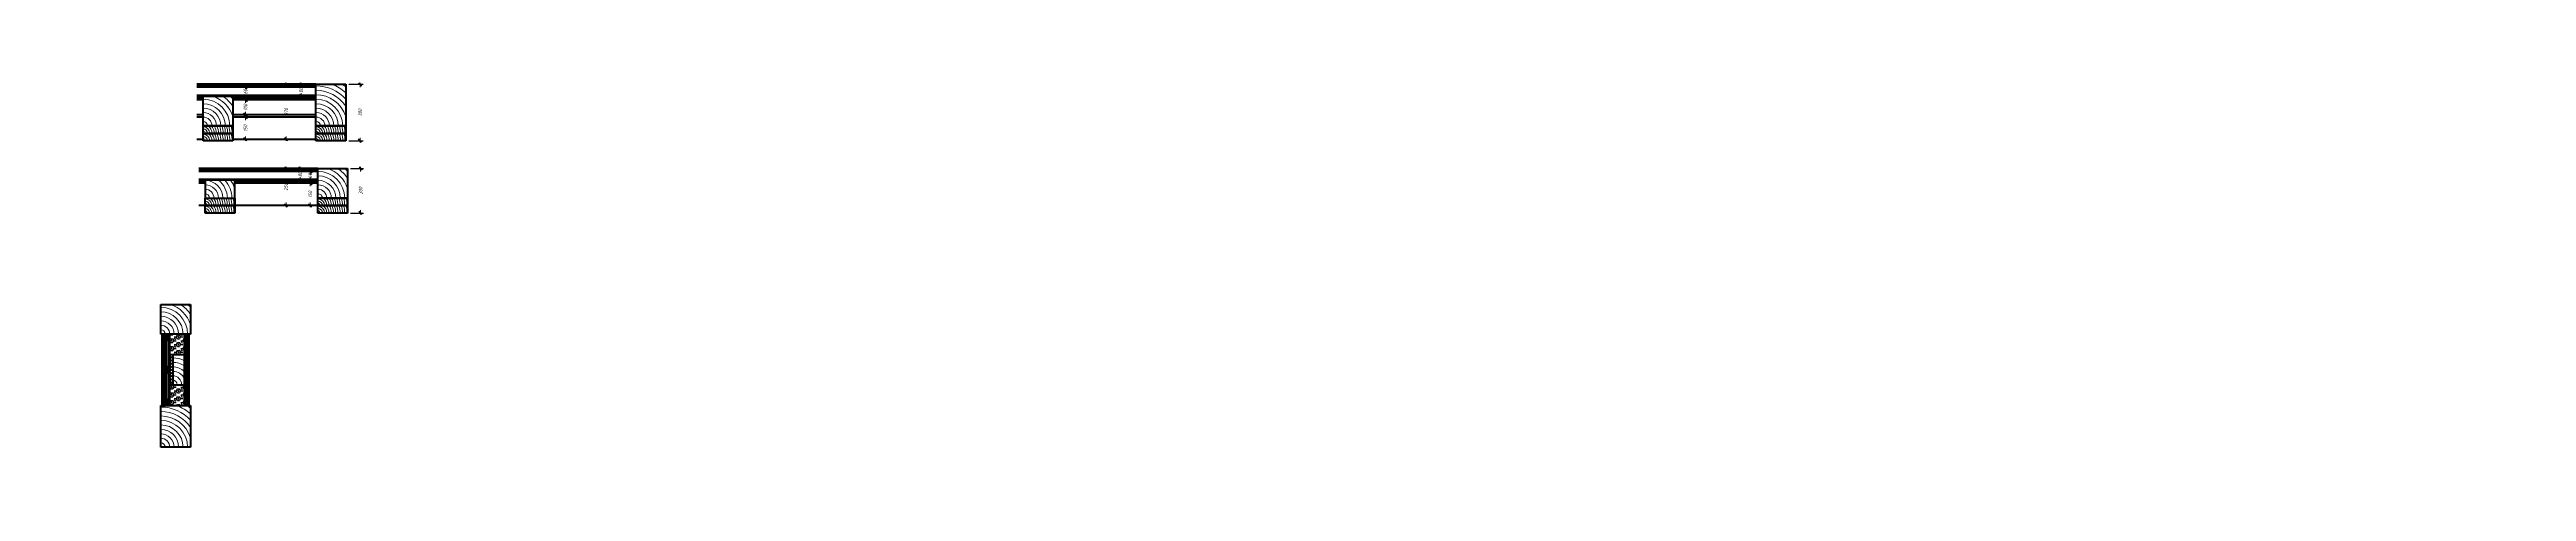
# Model space of a CAD drawing. Header units: millimetres. Extents: x 0 to 6720, y 0 to 297.
# Drawn here: x 3341 to 5006, y 0 to 297 of the extents above; entities that cross this region are included whole.
import ezdxf

# ---------------------------------------------------------------- set-up
doc = ezdxf.new("R2010")
doc.units = ezdxf.units.MM
for name, pattern in [('K5LT_BASIC', [0]), ('K5LT_REINFORCED', [0]), ('K5LT_THIN', [0])]:
    doc.linetypes.add(name, pattern=pattern)
doc.layers.add('Системный слой', color=7, linetype='Continuous')
doc.styles.add('KDIMTEXTSTYLE', font='GOST_AU.SHX', dxfattribs={"width": 0.96, "oblique": 15, "height": 5})
doc.dimstyles.new('KDIMSTYLE (0.10)', dxfattribs={"dimtxt": 5, "dimasz": 1, "dimexe": 2, "dimexo": 0, "dimgap": 1, "dimtad": 1, "dimlfac": 10, "dimtxsty": 'KDIMTEXTSTYLE', "dimsah": 1, "dimcen": 0, "dimdle": 1, "dimadec": 0, "dimazin": 0, "dimtfac": 0.667, "dimtmove": 0, "dimatfit": 3, "dimfxl": 0, "dimtvp": 1, "dimtolj": 1, "dimtzin": 0, "dimarcsym": 0})
pattern_1 = [(45, (0, 0), (-1.060660171779821, 1.060660171779821), []), (135, (0, 0), (-1.060660171779821, -1.060660171779821), [])]

# ---------------------------------------------------------------- blocks, each defined once
blk = doc.blocks.new('U262')
at = {"layer": 'Системный слой', "color": 5, "linetype": 'K5LT_BASIC', "lineweight": 40}
for p, q in [((3415.591146563589, 29.72199431959353), (3415.591146563589, 57.72199431959353)), ((3415.591146563589, 57.72199431959353), (3435.591146563589, 57.72199431959353)), ((3435.591146563589, 57.72199431959353), (3435.591146563589, 29.72199431959353)), ((3435.591146563589, 29.72199431959353), (3415.591146563589, 29.72199431959353))]:
    blk.add_line(p, q, dxfattribs=at)
blk = doc.blocks.new('U263')
at = {"layer": 'Системный слой', "color": 5, "linetype": 'K5LT_BASIC', "lineweight": 40}
for p, q in [((3415.59114656359, 105.7219943195935), (3415.59114656359, 125.7219943195935)), ((3415.59114656359, 125.7219943195935), (3435.59114656359, 125.7219943195935)), ((3435.59114656359, 125.7219943195935), (3435.59114656359, 105.7219943195935)), ((3435.59114656359, 105.7219943195935), (3415.59114656359, 105.7219943195935))]:
    blk.add_line(p, q, dxfattribs=at)
blk = doc.blocks.new('U264')
at = {"layer": 'Системный слой', "color": 5, "linetype": 'K5LT_BASIC', "lineweight": 40}
for p, q in [((3431.59114656359, 91.72199431959353), (3423.59114656359, 91.72199431959353)), ((3423.59114656359, 91.72199431959353), (3423.59114656359, 71.72199431959353)), ((3431.59114656359, 71.72199431959353), (3431.59114656359, 91.72199431959353)), ((3423.59114656359, 71.72199431959353), (3431.59114656359, 71.72199431959353))]:
    blk.add_line(p, q, dxfattribs=at)
blk = doc.blocks.new('U265')
at = {"layer": 'Системный слой', "color": 5, "linetype": 'K5LT_BASIC', "lineweight": 40}
for p, q in [((3421.59114656359, 105.7219943195935), (3419.59114656359, 105.7219943195935)), ((3419.59114656359, 105.7219943195935), (3419.59114656359, 101.7219943195935)), ((3419.59114656359, 101.7219943195935), (3421.59114656359, 101.7219943195935)), ((3421.59114656359, 101.7219943195935), (3421.59114656359, 105.7219943195935))]:
    blk.add_line(p, q, dxfattribs=at)
blk = doc.blocks.new('U266')
at = {"layer": 'Системный слой', "color": 5, "linetype": 'K5LT_BASIC', "lineweight": 40}
for p, q in [((3421.59114656359, 83.72199431959353), (3419.59114656359, 83.72199431959353)), ((3419.59114656359, 83.72199431959353), (3419.59114656359, 79.72199431959353)), ((3421.59114656359, 79.72199431959353), (3421.59114656359, 83.72199431959353)), ((3419.59114656359, 79.72199431959353), (3421.59114656359, 79.72199431959353))]:
    blk.add_line(p, q, dxfattribs=at)
blk = doc.blocks.new('U267')
at = {"layer": 'Системный слой', "color": 5, "linetype": 'K5LT_BASIC', "lineweight": 40}
for p, q in [((3421.59114656359, 61.72199431959353), (3419.59114656359, 61.72199431959353)), ((3419.59114656359, 61.72199431959353), (3419.59114656359, 57.72199431959353)), ((3419.59114656359, 57.72199431959353), (3421.59114656359, 57.72199431959353)), ((3421.59114656359, 57.72199431959353), (3421.59114656359, 61.72199431959353))]:
    blk.add_line(p, q, dxfattribs=at)
blk = doc.blocks.new('U268')
at = {"layer": 'Системный слой', "color": 5, "linetype": 'K5LT_BASIC', "lineweight": 40}
for p, q in [((3521.23492305725, 187.1280203623795), (3521.23492305725, 192.1280203623795)), ((3521.23492305725, 192.1280203623795), (3541.23492305725, 192.1280203623795)), ((3541.23492305725, 187.1280203623795), (3521.23492305725, 187.1280203623795)), ((3541.23492305725, 192.1280203623795), (3541.23492305725, 187.1280203623795))]:
    blk.add_line(p, q, dxfattribs=at)
blk = doc.blocks.new('U269')
at = {"layer": 'Системный слой', "color": 5, "linetype": 'K5LT_BASIC', "lineweight": 40}
for p, q in [((3521.23492305725, 192.1280203623795), (3521.23492305725, 197.1280203623795)), ((3521.23492305725, 197.1280203623795), (3541.23492305725, 197.1280203623795)), ((3541.23492305725, 192.1280203623795), (3521.23492305725, 192.1280203623795)), ((3541.23492305725, 197.1280203623795), (3541.23492305725, 192.1280203623795))]:
    blk.add_line(p, q, dxfattribs=at)
blk = doc.blocks.new('U270')
at = {"layer": 'Системный слой', "color": 5, "linetype": 'K5LT_BASIC', "lineweight": 40}
for p, q in [((3445.33492305725, 187.1280203623795), (3445.33492305725, 192.1280203623795)), ((3445.33492305725, 192.1280203623795), (3465.33492305725, 192.1280203623795)), ((3465.33492305725, 187.1280203623795), (3445.33492305725, 187.1280203623795)), ((3465.33492305725, 192.1280203623795), (3465.33492305725, 187.1280203623795))]:
    blk.add_line(p, q, dxfattribs=at)
blk = doc.blocks.new('U271')
at = {"layer": 'Системный слой', "color": 5, "linetype": 'K5LT_BASIC', "lineweight": 40}
for p, q in [((3445.33492305725, 192.1280203623795), (3445.33492305725, 197.1280203623795)), ((3445.33492305725, 197.1280203623795), (3465.33492305725, 197.1280203623795)), ((3465.33492305725, 192.1280203623795), (3445.33492305725, 192.1280203623795)), ((3465.33492305725, 197.1280203623795), (3465.33492305725, 192.1280203623795))]:
    blk.add_line(p, q, dxfattribs=at)
blk = doc.blocks.new('U272')
at = {"layer": 'Системный слой', "color": 5, "linetype": 'K5LT_BASIC', "lineweight": 40}
for p, q in [((3465.33492305725, 209.1280203623795), (3445.33492305725, 209.1280203623795)), ((3445.33492305725, 209.1280203623795), (3445.33492305725, 197.1280203623795)), ((3465.33492305725, 197.1280203623795), (3465.33492305725, 209.1280203623795)), ((3445.33492305725, 197.1280203623795), (3465.33492305725, 197.1280203623795))]:
    blk.add_line(p, q, dxfattribs=at)
blk = doc.blocks.new('U273')
at = {"layer": 'Системный слой', "color": 5, "linetype": 'K5LT_BASIC', "lineweight": 40}
for p, q in [((3521.23492305725, 197.1280203623795), (3521.23492305725, 217.1280203623795)), ((3521.23492305725, 217.1280203623795), (3541.23492305725, 217.1280203623795)), ((3541.23492305725, 217.1280203623795), (3541.23492305725, 197.1280203623795)), ((3541.23492305725, 197.1280203623795), (3521.23492305725, 197.1280203623795))]:
    blk.add_line(p, q, dxfattribs=at)
blk = doc.blocks.new('U274')
at = {"layer": 'Системный слой', "color": 5, "linetype": 'K5LT_BASIC', "lineweight": 40}
for p, q in [((3519.93492305725, 235.6280203623794), (3519.93492305725, 240.6280203623794)), ((3519.93492305725, 240.6280203623794), (3539.93492305725, 240.6280203623794)), ((3539.93492305725, 235.6280203623794), (3519.93492305725, 235.6280203623794)), ((3539.93492305725, 240.6280203623794), (3539.93492305725, 235.6280203623794))]:
    blk.add_line(p, q, dxfattribs=at)
blk = doc.blocks.new('U275')
at = {"layer": 'Системный слой', "color": 5, "linetype": 'K5LT_BASIC', "lineweight": 40}
for p, q in [((3519.93492305725, 240.6280203623794), (3519.93492305725, 245.6280203623794)), ((3519.93492305725, 245.6280203623794), (3539.93492305725, 245.6280203623794)), ((3539.93492305725, 240.6280203623794), (3519.93492305725, 240.6280203623794)), ((3539.93492305725, 245.6280203623794), (3539.93492305725, 240.6280203623794))]:
    blk.add_line(p, q, dxfattribs=at)
blk = doc.blocks.new('U276')
at = {"layer": 'Системный слой', "color": 5, "linetype": 'K5LT_BASIC', "lineweight": 40}
for p, q in [((3519.93492305725, 245.6280203623794), (3519.93492305725, 273.6280203623794)), ((3519.93492305725, 273.6280203623794), (3539.93492305725, 273.6280203623794)), ((3539.93492305725, 273.6280203623794), (3539.93492305725, 245.6280203623794)), ((3539.93492305725, 245.6280203623794), (3519.93492305725, 245.6280203623794))]:
    blk.add_line(p, q, dxfattribs=at)
blk = doc.blocks.new('U277')
at = {"layer": 'Системный слой', "color": 5, "linetype": 'K5LT_BASIC', "lineweight": 40}
for p, q in [((3444.034923057251, 235.6280203623794), (3444.034923057251, 240.6280203623794)), ((3444.034923057251, 240.6280203623794), (3464.034923057251, 240.6280203623794)), ((3464.034923057251, 235.6280203623794), (3444.034923057251, 235.6280203623794)), ((3464.034923057251, 240.6280203623794), (3464.034923057251, 235.6280203623794))]:
    blk.add_line(p, q, dxfattribs=at)
blk = doc.blocks.new('U278')
at = {"layer": 'Системный слой', "color": 5, "linetype": 'K5LT_BASIC', "lineweight": 40}
for p, q in [((3444.034923057251, 240.6280203623794), (3444.034923057251, 245.6280203623794)), ((3444.034923057251, 245.6280203623794), (3464.034923057251, 245.6280203623794)), ((3464.034923057251, 240.6280203623794), (3444.034923057251, 240.6280203623794)), ((3464.034923057251, 245.6280203623794), (3464.034923057251, 240.6280203623794))]:
    blk.add_line(p, q, dxfattribs=at)
blk = doc.blocks.new('U279')
at = {"layer": 'Системный слой', "color": 5, "linetype": 'K5LT_BASIC', "lineweight": 40}
for p, q in [((3444.034923057251, 245.6280203623794), (3444.034923057251, 265.6280203623794)), ((3444.034923057251, 265.6280203623794), (3464.034923057251, 265.6280203623794)), ((3464.034923057251, 265.6280203623794), (3464.034923057251, 245.6280203623794)), ((3464.034923057251, 245.6280203623794), (3444.034923057251, 245.6280203623794))]:
    blk.add_line(p, q, dxfattribs=at)
blk = doc.blocks.new('U280')
at = {"layer": 'Системный слой', "color": 7, "linetype": 'K5LT_THIN', "lineweight": 18}
for radius, start, end in [(27, 42.2054464037323, 90), (24, 33.55730976192136, 90), (21, 17.75279016194669, 90), (30, 48.1896851042214, 68.96053021868272), (33, 52.69479903421494, 58.0472535997347), (18, 0, 90), (15, 0, 90), (12, 0, 90), (9, 0, 89.9999999999971), (6, 0, 90), (3, 0, 90)]:
    blk.add_arc((3415.59114656359, 29.72199431959353), radius, start, end, dxfattribs=at)
blk = doc.blocks.new('U281')
at = {"layer": 'Системный слой', "color": 7, "linetype": 'K5LT_THIN', "lineweight": 18}
for radius, start, end in [(18, 0, 90), (15, 0, 90), (12, 0, 90), (21, 17.75279016194669, 72.24720983805273), (24, 33.5573097619207, 56.44269023807946), (27, 42.2054464037323, 47.7945535962678), (9, 0, 90), (6, 0, 90), (3, 0, 90)]:
    blk.add_arc((3415.59114656359, 105.7219943195935), radius, start, end, dxfattribs=at)
blk = doc.blocks.new('U282')
at = {"layer": 'Системный слой', "color": 7, "linetype": 'K5LT_THIN', "lineweight": 18}
for radius, start, end in [(18, 63.61220003875701, 90), (15, 57.76904736449791, 90), (12, 48.18968510422137, 90), (21, 67.60731219459839, 72.24720983805273), (9, 27.26604445073279, 90), (6, 0, 90), (3, 0, 90)]:
    blk.add_arc((3423.59114656359, 71.72199431959353), radius, start, end, dxfattribs=at)
blk = doc.blocks.new('U283')
at = {"layer": 'Системный слой', "color": 7, "linetype": 'K5LT_THIN', "lineweight": 18}
for radius, start in [(4, 60.00000000001502), (3.5, 55.15009542097166), (3, 48.18968510424462), (2.5, 36.86989764587842), (2, 0), (1.5, 0), (1, 0), (0.5, 0)]:
    blk.add_arc((3419.59114656359, 101.7219943195935), radius, start, 90, dxfattribs=at)
blk = doc.blocks.new('U284')
at = {"layer": 'Системный слой', "color": 7, "linetype": 'K5LT_THIN', "lineweight": 18}
for radius, start in [(4, 60.00000000001502), (3.5, 55.15009542097166), (3, 48.18968510424462), (2.5, 36.86989764587842), (2, 0), (1.5, 0), (1, 0), (0.5, 0)]:
    blk.add_arc((3419.59114656359, 79.72199431959353), radius, start, 90, dxfattribs=at)
blk = doc.blocks.new('U285')
at = {"layer": 'Системный слой', "color": 7, "linetype": 'K5LT_THIN', "lineweight": 18}
for radius, start in [(4, 60.00000000001502), (3.5, 55.15009542097166), (3, 48.18968510424498), (2.5, 36.86989764587842), (2, 0), (1.5, 0), (1, 0), (0.5, 0)]:
    blk.add_arc((3419.59114656359, 57.72199431959353), radius, start, 90, dxfattribs=at)
blk = doc.blocks.new('U286')
at = {"layer": 'Системный слой', "color": 7, "linetype": 'K5LT_THIN', "lineweight": 18}
for radius, end in [(4.5, 90), (3, 90), (1.5, 90), (6, 56.44269023807857), (7.5, 41.81031489577838), (9, 33.74898859588802), (10.5, 28.43689014885584), (12, 24.62431835216477), (13.5, 21.73846079152069), (15, 19.47122063449055), (16.5, 17.63970139423603), (18, 16.12762021316091), (19.5, 14.8571655449239)]:
    blk.add_arc((3521.23492305725, 187.1280203623795), radius, 0, end, dxfattribs=at)
blk = doc.blocks.new('U287')
at = {"layer": 'Системный слой', "color": 7, "linetype": 'K5LT_THIN', "lineweight": 18}
for radius, end in [(4.5, 90), (3, 90), (1.5, 90), (6, 56.44269023807857), (7.5, 41.81031489577838), (9, 33.74898859588802), (10.5, 28.43689014885584), (12, 24.62431835216477), (13.5, 21.73846079152069), (15, 19.47122063449055), (16.5, 17.63970139423603), (18, 16.12762021316091), (19.5, 14.8571655449239)]:
    blk.add_arc((3521.23492305725, 192.1280203623795), radius, 0, end, dxfattribs=at)
blk = doc.blocks.new('U288')
at = {"layer": 'Системный слой', "color": 7, "linetype": 'K5LT_THIN', "lineweight": 18}
for radius, end in [(4.5, 90), (3, 90), (1.5, 90), (6, 56.44269023807857), (7.5, 41.81031489577838), (9, 33.74898859588802), (10.5, 28.43689014885467), (12, 24.62431835216387), (13.5, 21.73846079152069), (15, 19.47122063449055), (16.5, 17.6397013942365), (18, 16.12762021316051), (19.5, 14.85716554492356)]:
    blk.add_arc((3445.33492305725, 187.1280203623795), radius, 0, end, dxfattribs=at)
blk = doc.blocks.new('U289')
at = {"layer": 'Системный слой', "color": 7, "linetype": 'K5LT_THIN', "lineweight": 18}
for radius, end in [(4.5, 90), (3, 90), (1.5, 90), (6, 56.44269023807857), (7.5, 41.81031489577838), (9, 33.74898859588802), (10.5, 28.43689014885467), (12, 24.62431835216387), (13.5, 21.73846079152069), (15, 19.47122063449055), (16.5, 17.6397013942365), (18, 16.12762021316051), (19.5, 14.85716554492356)]:
    blk.add_arc((3445.33492305725, 192.1280203623795), radius, 0, end, dxfattribs=at)
blk = doc.blocks.new('U290')
at = {"layer": 'Системный слой', "color": 7, "linetype": 'K5LT_THIN', "lineweight": 18}
for radius, start, end in [(21, 17.75279016194706, 72.24720983805271), (24, 33.55730976192132, 56.44269023807946), (27, 42.2054464037323, 47.79455359626779), (18, 0, 90), (15, 0, 90), (12, 0, 90), (9, 0, 90), (6, 0, 89.99999999999567), (3, 0, 90.00000000000868)]:
    blk.add_arc((3521.23492305725, 197.1280203623795), radius, start, end, dxfattribs=at)
blk = doc.blocks.new('U291')
at = {"layer": 'Системный слой', "color": 7, "linetype": 'K5LT_THIN', "lineweight": 18}
for radius, start, end in [(12, 0, 89.99999999999783), (9, 0, 89.9999999999971), (6, 0, 89.99999999999567), (3, 0, 89.99999999999132), (15, 0, 53.13010235415599), (18, 0, 41.81031489577859), (21, 17.75279016194261, 34.84990457904678)]:
    blk.add_arc((3445.33492305725, 197.1280203623795), radius, start, end, dxfattribs=at)
blk = doc.blocks.new('U292')
at = {"layer": 'Системный слой', "color": 7, "linetype": 'K5LT_THIN', "lineweight": 18}
for radius, end in [(4.5, 90), (3, 90), (1.5, 90), (6, 56.44269023807858), (7.5, 41.81031489578071), (9, 33.74898859588802), (10.5, 28.43689014885466), (12, 24.62431835216386), (13.5, 21.7384607915207), (15, 19.47122063449055), (16.5, 17.63970139423602), (18, 16.12762021316051), (19.5, 14.85716554492357)]:
    blk.add_arc((3519.93492305725, 235.6280203623794), radius, 0, end, dxfattribs=at)
blk = doc.blocks.new('U293')
at = {"layer": 'Системный слой', "color": 7, "linetype": 'K5LT_THIN', "lineweight": 18}
for radius, end in [(4.5, 90), (3, 90), (1.5, 90), (6, 56.44269023807858), (7.5, 41.81031489578071), (9, 33.74898859588802), (10.5, 28.43689014885467), (12, 24.62431835216387), (13.5, 21.7384607915207), (15, 19.47122063449055), (16.5, 17.63970139423602), (18, 16.12762021316051), (19.5, 14.85716554492356)]:
    blk.add_arc((3519.93492305725, 240.6280203623794), radius, 0, end, dxfattribs=at)
blk = doc.blocks.new('U294')
at = {"layer": 'Системный слой', "color": 7, "linetype": 'K5LT_THIN', "lineweight": 18}
for radius, start, end in [(27, 42.2054464037323, 90), (24, 33.55730976192071, 90), (21, 17.75279016194669, 90), (30, 48.18968510422141, 68.96053021868272), (33, 52.69479903421492, 58.0472535997347), (18, 0, 90), (15, 0, 90), (12, 0, 90), (9, 0, 90), (6, 0, 90), (3, 0, 90)]:
    blk.add_arc((3519.93492305725, 245.6280203623794), radius, start, end, dxfattribs=at)
blk = doc.blocks.new('U295')
at = {"layer": 'Системный слой', "color": 7, "linetype": 'K5LT_THIN', "lineweight": 18}
for radius, end in [(4.5, 90), (3, 90), (1.5, 90), (6, 56.44269023807858), (7.5, 41.81031489578071), (9, 33.74898859588802), (10.5, 28.43689014885466), (12, 24.62431835216386), (13.5, 21.7384607915207), (15, 19.47122063449055), (16.5, 17.63970139423602), (18, 16.12762021316051), (19.5, 14.85716554492357)]:
    blk.add_arc((3444.034923057251, 235.6280203623794), radius, 0, end, dxfattribs=at)
blk = doc.blocks.new('U296')
at = {"layer": 'Системный слой', "color": 7, "linetype": 'K5LT_THIN', "lineweight": 18}
for radius, end in [(4.5, 90), (3, 90), (1.5, 90), (6, 56.44269023807858), (7.5, 41.81031489578071), (9, 33.74898859588802), (10.5, 28.43689014885467), (12, 24.62431835216387), (13.5, 21.7384607915207), (15, 19.47122063449055), (16.5, 17.63970139423602), (18, 16.12762021316051), (19.5, 14.85716554492356)]:
    blk.add_arc((3444.034923057251, 240.6280203623794), radius, 0, end, dxfattribs=at)
blk = doc.blocks.new('U297')
at = {"layer": 'Системный слой', "color": 7, "linetype": 'K5LT_THIN', "lineweight": 18}
for radius, start, end in [(18, 0, 90), (15, 0, 90), (12, 0, 90), (9, 0, 90), (6, 0, 90), (21, 17.75279016194669, 72.24720983805271), (24, 33.5573097619207, 56.44269023807855), (27, 42.2054464037323, 47.79455359626779), (3, 0, 90)]:
    blk.add_arc((3444.034923057251, 245.6280203623794), radius, start, end, dxfattribs=at)
blk = doc.blocks.new('KDIMARROW_03')
at = {"layer": 'Системный слой', "color": 0, "linetype": 'K5LT_BASIC', "lineweight": 40}
blk.add_line((-1.060500025749207, -1.060500025749206), (1.060500025749207, 1.060500025749206), dxfattribs=at)
at = {"layer": 'Системный слой', "color": 0, "linetype": 'K5LT_THIN', "lineweight": 18}
for q in [(-1, 0), (2, -2.449293598294706e-16)]:
    blk.add_line((0, 0), q, dxfattribs=at)

msp = doc.modelspace()

# ---------------------------------------------------------------- hatches: boundary and pattern name
at = {"layer": 'Системный слой'}
h = msp.add_hatch(dxfattribs=at)
h.set_pattern_fill('', angle=45, style=0, pattern_type=0)
h.set_pattern_definition(pattern_1)
h.paths.add_polyline_path([(3417.49114656359, 105.7219943195935), (3417.49114656359, 57.72199431959353), (3418.39114656359, 57.72199431959353), (3418.39114656359, 105.7219943195935)])
h.paths.add_polyline_path([(3417.49114656359, 57.72199431959353), (3417.49114656359, 105.7219943195935), (3417.19114656359, 105.7219943195935), (3417.19114656359, 91.72199431959353), (3417.19114656359, 71.72199431959353), (3417.19114656359, 57.72199431959353)])
h.paths.add_polyline_path([(3419.59114656359, 57.72199431959353), (3419.59114656359, 105.7219943195935), (3418.39114656359, 105.7219943195935), (3418.39114656359, 57.72199431959353)])
h = msp.add_hatch(dxfattribs=at)
h.set_pattern_fill('', style=0, pattern_type=0)
h.set_pattern_definition([(0, (0, 0), (2.25, 1.299049973487854), [1.5, -3]), (120, (0, 0), (-12.37501027782598, 18.83604659840594), [1.5, -3]), (-120, (0, 0), (-6.595802090592073e-05, -5.196114341825505), [1.5, -3])])
h.paths.add_polyline_path([(3423.59114656359, 91.72199431959353), (3431.59114656359, 91.72199431959353), (3431.59114656359, 105.7219943195935), (3421.59114656359, 105.7219943195935), (3421.59114656359, 91.72199431959353)])
h.paths.add_polyline_path([(3421.59114656359, 71.72199431959353), (3421.59114656359, 57.72199431959356), (3431.59114656359, 57.72199431959353), (3431.59114656359, 71.72199431959353), (3423.59114656359, 71.72199431959353)])
h = msp.add_hatch(dxfattribs=at)
h.set_pattern_fill('', angle=45, style=0, pattern_type=0)
h.set_pattern_definition(pattern_1)
h.paths.add_polyline_path([(3431.89114656359, 105.7219943195935), (3431.89114656359, 57.72199431959353), (3432.79114656359, 57.72199431959353), (3432.79114656359, 105.7219943195935)])
h.paths.add_polyline_path([(3431.89114656359, 57.72199431959353), (3431.89114656359, 105.7219943195935), (3431.59114656359, 105.7219943195935), (3431.59114656359, 91.72199431959353), (3431.59114656359, 71.72199431959353), (3431.59114656359, 57.72199431959353)])
h.paths.add_polyline_path([(3433.991146563591, 57.72199431959353), (3433.991146563591, 105.7219943195935), (3432.79114656359, 105.7219943195935), (3432.79114656359, 57.72199431959353)])
h = msp.add_hatch(dxfattribs=at)
h.set_pattern_fill('', angle=45, style=0, pattern_type=0)
h.set_pattern_definition([(45, (0, 0), (-1.060660171779821, 1.060660171779821), []), (45, (-0.350017870595801, 0.3500178705958011), (-1.060660171779821, 1.060660171779821), [])])
h.paths.add_polyline_path([(3434.59114656359, 57.72199431959353), (3434.59114656359, 105.7219943195935), (3433.991146563591, 105.7219943195935), (3433.991146563591, 57.72199431959353)])
h = msp.add_hatch(dxfattribs=at)
h.set_pattern_fill('', angle=45, style=0, pattern_type=0)
h.set_pattern_definition(pattern_1)
h.paths.add_polyline_path([(3421.59114656359, 91.72199431959353), (3421.59114656359, 71.72199431959353), (3423.59114656359, 71.72199431959353), (3423.59114656359, 91.72199431959353)])

# ---------------------------------------------------------------- linework, layer by layer
at = {"layer": 'Системный слой', "color": 5, "linetype": 'K5LT_BASIC', "lineweight": 40}
for p, q in [((3519.93492305725, 273.6280203623794), (3439.93492305725, 273.6280203623794)), ((3519.93492305725, 272.6280203623794), (3439.93492305725, 272.6280203623794)), ((3519.93492305725, 271.6280203623794), (3439.93492305725, 271.6280203623794)), ((3519.93492305725, 265.6280203623794), (3439.93492305725, 265.6280203623794)), ((3444.034923057251, 264.3780203623794), (3439.93492305725, 264.3780203623794)), ((3444.034923057251, 263.1280203623794), (3439.93492305725, 263.1280203623794)), ((3444.034923057251, 253.1280203623794), (3439.93492305725, 253.1280203623794)), ((3444.034923057251, 251.6280203623794), (3439.93492305725, 251.6280203623794)), ((3519.93492305725, 264.3780203623794), (3464.034923057251, 264.3780203623794)), ((3519.93492305725, 263.1280203623794), (3464.034923057251, 263.1280203623794)), ((3519.93492305725, 253.1280203623794), (3464.034923057251, 253.1280203623794)), ((3519.93492305725, 251.6280203623794), (3464.034923057251, 251.6280203623794)), ((3444.034923057251, 236.6280203623794), (3439.93492305725, 236.6280203623794)), ((3519.93492305725, 236.6280203623794), (3464.034923057251, 236.6280203623794)), ((3521.23492305725, 217.1280203623795), (3441.23492305725, 217.1280203623795)), ((3521.23492305725, 216.1280203623795), (3441.23492305725, 216.1280203623795)), ((3521.23492305725, 215.1280203623795), (3441.23492305725, 215.1280203623795)), ((3445.33492305725, 209.1280203623795), (3441.23492305725, 209.1280203623795)), ((3445.33492305725, 208.1280203623795), (3441.23492305725, 208.1280203623795)), ((3445.33492305725, 207.1280203623795), (3441.23492305725, 207.1280203623795)), ((3521.23492305725, 209.1280203623795), (3465.33492305725, 209.1280203623795)), ((3521.23492305725, 208.1280203623795), (3465.33492305725, 208.1280203623795)), ((3521.23492305725, 207.1280203623795), (3465.33492305725, 207.1280203623795)), ((3521.23492305725, 192.1280203623795), (3441.23492305725, 192.1280203623795)), ((3416.59114656359, 57.72199431959353), (3416.59114656359, 105.7219943195935)), ((3417.19114656359, 57.72199431959353), (3417.19114656359, 105.7219943195935)), ((3418.39114656359, 57.72199431959353), (3418.39114656359, 105.7219943195935)), ((3419.59114656359, 57.72199431959353), (3419.59114656359, 105.7219943195935)), ((3421.59114656359, 57.72199431959353), (3421.59114656359, 105.7219943195935)), ((3431.59114656359, 57.72199431959353), (3431.59114656359, 105.7219943195935)), ((3432.79114656359, 57.72199431959353), (3432.79114656359, 105.7219943195935)), ((3433.991146563591, 57.72199431959353), (3433.991146563591, 105.7219943195935)), ((3434.59114656359, 57.72199431959353), (3434.59114656359, 105.7219943195935)), ((3423.59114656359, 91.72199431959353), (3421.59114656359, 91.72199431959353)), ((3423.59114656359, 71.72199431959353), (3421.59114656359, 71.72199431959353))]:
    msp.add_line(p, q, dxfattribs=at)
at = {"layer": 'Системный слой', "color": 134, "linetype": 'K5LT_REINFORCED', "lineweight": 100}
for p, q in [((3519.93492305725, 266.1280203623794), (3439.93492305725, 266.1280203623794)), ((3521.23492305725, 209.6280203623795), (3441.23492305725, 209.6280203623795)), ((3421.29114656359, 57.72199431959353), (3421.29114656359, 105.7219943195935)), ((3431.89114656359, 57.72199431959353), (3431.89114656359, 105.7219943195935))]:
    msp.add_line(p, q, dxfattribs=at)

# ---------------------------------------------------------------- block references
at = {"layer": 'Системный слой'}
for name in ['U276', 'U294', 'U279', 'U297', 'U278', 'U296', 'U277', 'U295', 'U275', 'U293', 'U274', 'U292', 'U273', 'U290', 'U272', 'U291', 'U271', 'U289', 'U270', 'U288', 'U269', 'U287', 'U268', 'U286', 'U263', 'U281', 'U265', 'U283', 'U266', 'U284', 'U264', 'U282', 'U262', 'U280', 'U267', 'U285']:
    msp.add_blockref(name, (0, 0), dxfattribs=at)

# ---------------------------------------------------------------- dimensions: what is measured, and where the dimension line sits
at = {"layer": 'Системный слой', "color": 7}
for base, p1, p2, location in [((3472.558994554301, 271.6280203623794), (3464.034923057251, 265.6280203623794), (3439.93492305725, 271.6280203623794), (3472.558994554301, 268.6280203623794)), ((3499.963541174872, 236.6280203623794), (3519.93492305725, 273.6280203623794), (3519.93492305725, 236.6280203623794), (3499.963541174872, 255.1280203623794)), ((3509.950987757552, 265.6280203623794), (3519.93492305725, 273.6280203623794), (3519.93492305725, 265.6280203623794), (3509.950987757552, 269.6280203623794)), ((3549.570780436748, 235.6280203623794), (3539.93492305725, 273.6280203623794), (3539.93492305725, 235.6280203623794), (3549.570780436748, 254.6280203623794)), ((3472.558994554301, 253.1280203623794), (3464.034923057251, 263.1280203623794), (3464.034923057251, 253.1280203623794), (3472.558994554301, 258.1280203623794)), ((3472.558994554301, 236.6280203623794), (3464.034923057251, 251.6280203623794), (3464.034923057251, 236.6280203623794), (3472.558994554301, 244.1280203623794)), ((3499.834245999672, 192.1280203623795), (3521.23492305725, 217.1280203623795), (3521.23492305725, 192.1280203623795), (3499.834245999672, 204.6280203623795)), ((3509.250258255352, 209.1280203623795), (3521.23492305725, 217.1280203623795), (3521.23492305725, 209.1280203623795), (3509.250258255352, 213.1280203623795)), ((3516.059990497143, 209.1280203623795), (3521.23492305725, 215.1280203623795), (3521.23492305725, 209.1280203623795), (3516.059990497143, 212.1280203623795)), ((3549.978511013722, 187.1280203623795), (3541.23492305725, 217.1280203623795), (3541.23492305725, 187.1280203623795), (3549.978511013722, 202.1280203623795)), ((3516.059990497143, 192.1280203623795), (3521.23492305725, 207.1280203623795), (3521.23492305725, 192.1280203623795), (3516.059990497143, 199.6280203623795))]:
    msp.add_linear_dim(base=base, p1=p1, p2=p2, angle=90, location=location, dimstyle='KDIMSTYLE (0.10)', override={"dimexo": 2, "dimpost": '\\H2.5;\\W0.965;\\Q15;<>', "dimblk1": 'KDIMARROW_03', "dimblk2": 'KDIMARROW_03', "dimse1": 0, "dimse2": 0, "dimclrt": 7, "dimtolj": 1}, dxfattribs=at).render()

doc.saveas('drawing.dxf')
